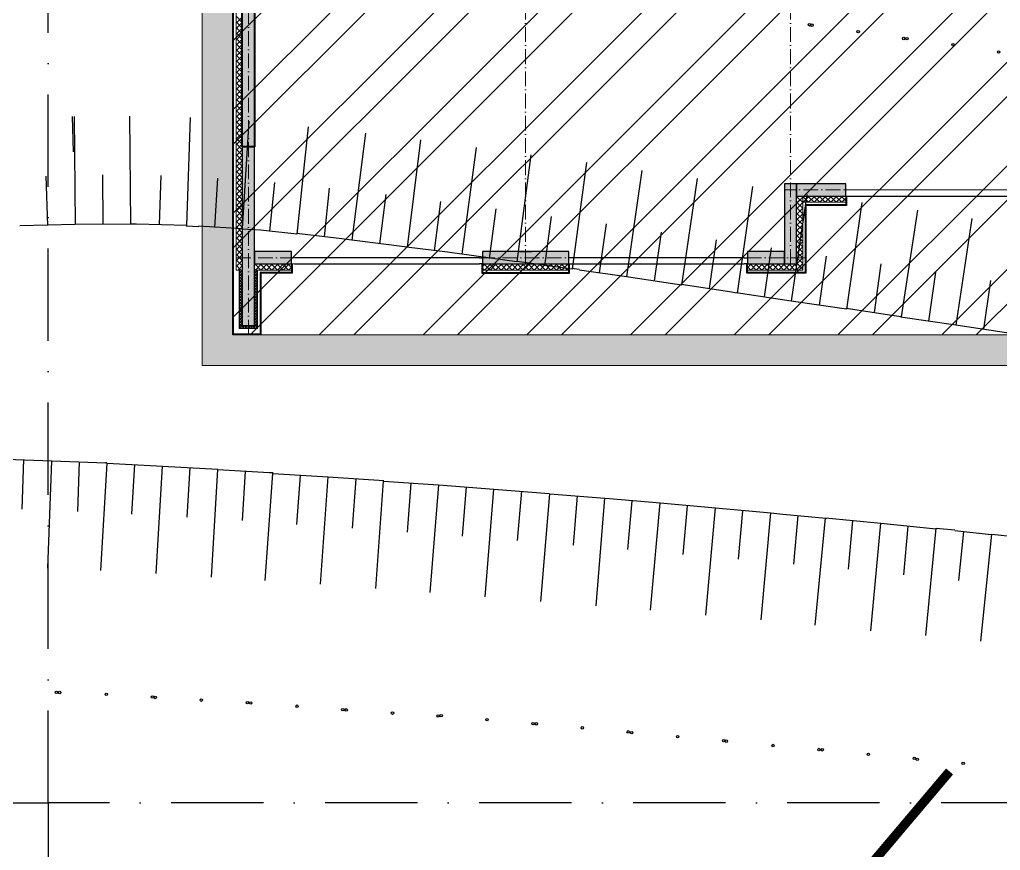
# Model space of a CAD drawing. Header units: millimetres. Extents: x 1353783 to 6492029790, y -7276956 to -512500.
# Drawn here: x 9971870 to 9975054, y -2828656 to -2825958 of the extents above; entities that cross this region are included whole.
import ezdxf

# ---------------------------------------------------------------- set-up
doc = ezdxf.new("R2010")
doc.units = ezdxf.units.MM
for name, pattern in [('( Dashed )', [0.75, 0.5, -0.25]), ('482 Границы районов', [5, 3, -1, 0, -1]), ('ACAD_ISO10W100', [18, 12, -3, 0, -3]), ('CONTI', [0]), ('осевая', [50.8, 31.75, -6.35, 6.35, -6.35])]:
    doc.linetypes.add(name, pattern=pattern)
doc.layers.get('0').update_dxf_attribs({"lineweight": 5})
for name, color, linetype, lineweight in [('!A-DIAFRAGM типовой', 142, 'Continuous', 0), ('7земля', 7, 'Continuous', 30), ('DIAFRAGM', 46, 'Continuous', 30), ('Hatch', 254, 'Continuous', 5), ('INSULATION', 81, 'Continuous', 5), ('Ар-окна', 5, 'Continuous', 9), ('ГП-Граница учасика ИЖС', 3, 'Continuous', 5), ('ГП-Тратуар', 3, 'Continuous', 5), ('оси', 231, 'осевая', 9)]:
    doc.layers.add(name, color=color, linetype=linetype, lineweight=lineweight)
for name, color, linetype in [('GOR_BUNKNOWN', 212, 'CONTI'), ('SIT_LРЕЛЬЕФ', 7, 'CONTI'), ('Заливка', 7, 'Continuous'), ('РЕЛЬЕФ', 7, 'CONTI')]:
    doc.layers.add(name, color=color, linetype=linetype)

# ---------------------------------------------------------------- blocks, each defined once
blk = doc.blocks.new('амвамвам')
at = {"lineweight": 30, "ltscale": 100, "true_color": 0x939598}
h = blk.add_hatch(color=252, dxfattribs=at)
h.dxf.hatch_style = 1
h.paths.add_polyline_path([(9832780, -3525392), (9832780, -3524892), (9837130, -3524892), (9837130, -3525392)], flags=17)
h.paths.add_polyline_path([(9829980, -3525392), (9829980, -3524892), (9818530, -3524892), (9818530, -3539792), (9844030, -3539792), (9844530, -3539792), (9844530, -3522392), (9844030, -3522392), (9844030, -3539292), (9819030, -3539292), (9819030, -3525392)])
at = {"color": 251, "lineweight": 15, "ltscale": 100, "true_color": 0x636466}
blk.add_lwpolyline([(9829980, -3525392), (9829980, -3524892), (9818530, -3524892), (9818530, -3539792), (9844030, -3539792), (9844530, -3539792), (9844530, -3522392), (9844030, -3522392), (9844030, -3539292), (9819030, -3539292), (9819030, -3525392)], close=True, dxfattribs=at)
blk = doc.blocks.new('ТИП-3')
at = {"layer": '!A-DIAFRAGM типовой', "lineweight": 0, "ltscale": 100, "true_color": 0x000000}
h = blk.add_hatch(color=18, dxfattribs=at)
h.dxf.hatch_style = 1
h.paths.add_polyline_path([(10387614, -2871481), (10387814, -2871481), (10387814, -2868581), (10387614, -2868581)])
h = blk.add_hatch(color=18, dxfattribs=at)
h.dxf.hatch_style = 1
h.paths.add_polyline_path([(10378814, -2870881), (10379014, -2870881), (10379014, -2869581), (10378814, -2869581)])
h = blk.add_hatch(color=18, dxfattribs=at)
h.dxf.hatch_style = 1
h.paths.add_polyline_path([(10379014, -2869581), (10379014, -2869781), (10379614, -2869781), (10379614, -2869581)])
h = blk.add_hatch(color=18, dxfattribs=at)
h.dxf.hatch_style = 1
h.paths.add_polyline_path([(10382514, -2869581), (10382514, -2869781), (10383914, -2869781), (10383914, -2869581)])
h = blk.add_hatch(color=18, dxfattribs=at)
h.dxf.hatch_style = 1
h.paths.add_polyline_path([(10387014, -2869581), (10387014, -2869781), (10387614, -2869781), (10387614, -2869581)])
h = blk.add_hatch(color=18, dxfattribs=at)
h.dxf.hatch_style = 1
h.paths.add_polyline_path([(10378014, -2870681), (10378014, -2870881), (10378814, -2870881), (10378814, -2870681)])
at = {"layer": 'Hatch', "lineweight": 40, "ltscale": 0.5, "true_color": 0x000000}
blk.add_hatch(color=18, dxfattribs=at).paths.add_polyline_path([(10387814, -2874781), (10387614, -2874781), (10387614, -2871481), (10387814, -2871481)])
at = {"layer": '7земля', "color": 18, "linetype": '( Dashed )', "lineweight": 20, "ltscale": 700, "true_color": 0x000000}
blk.add_line((10363414, -2868431), (10387514, -2868431), dxfattribs=at)
at = {"layer": '7земля', "color": 18, "lineweight": 30, "ltscale": 100, "true_color": 0x000000}
for p, q in [((10387514, -2869431), (10387514, -2868431)), ((10387514, -2868431), (10387964, -2868431)), ((10387524, -2869441), (10387524, -2868441)), ((10387524, -2868441), (10387954, -2868441)), ((10387954, -2868441), (10387954, -2882321)), ((10387964, -2868431), (10387964, -2882331)), ((10378664, -2870531), (10378664, -2869431)), ((10378664, -2869431), (10379624, -2869431)), ((10378674, -2870541), (10378674, -2869441)), ((10378674, -2869441), (10379614, -2869441)), ((10379614, -2869441), (10379614, -2869581)), ((10379624, -2869431), (10379624, -2869581)), ((10383924, -2869431), (10382504, -2869431)), ((10382504, -2869431), (10382504, -2869581)), ((10383914, -2869441), (10382514, -2869441)), ((10382514, -2869441), (10382514, -2869581)), ((10383914, -2869581), (10383914, -2869441)), ((10383924, -2869581), (10383924, -2869431)), ((10387004, -2869581), (10387004, -2869431)), ((10387004, -2869431), (10387514, -2869431)), ((10387014, -2869581), (10387014, -2869441)), ((10387014, -2869441), (10387524, -2869441)), ((10379614, -2869581), (10379664, -2869581)), ((10382464, -2869581), (10379664, -2869581)), ((10382514, -2869581), (10382464, -2869581)), ((10383914, -2869581), (10383964, -2869581)), ((10386964, -2869581), (10383964, -2869581)), ((10379664, -2869681), (10379614, -2869681)), ((10379664, -2869681), (10382464, -2869681)), ((10382464, -2869681), (10382514, -2869681)), ((10383964, -2869681), (10383914, -2869681)), ((10383964, -2869681), (10386964, -2869681)), ((10378004, -2870681), (10378004, -2870531)), ((10378004, -2870531), (10378664, -2870531)), ((10378014, -2870681), (10378014, -2870541)), ((10378014, -2870541), (10378674, -2870541)), ((10377964, -2870681), (10375164, -2870681)), ((10378014, -2870681), (10377964, -2870681))]:
    blk.add_line(p, q, dxfattribs=at)
at = {"layer": 'DIAFRAGM', "color": 18, "ltscale": 0.5, "true_color": 0x000000}
for p, q in [((10387814, -2868581), (10387614, -2868581)), ((10387614, -2868581), (10387614, -2871481)), ((10387814, -2871481), (10387814, -2868581)), ((10379014, -2869581), (10378814, -2869581)), ((10378814, -2869581), (10378814, -2870881)), ((10379014, -2870881), (10379014, -2869581)), ((10379014, -2869581), (10379014, -2869781)), ((10379614, -2869581), (10379014, -2869581)), ((10379614, -2869781), (10379614, -2869581)), ((10382514, -2869581), (10382514, -2869781)), ((10383914, -2869581), (10382514, -2869581)), ((10383914, -2869781), (10383914, -2869581)), ((10387014, -2869581), (10387014, -2869781)), ((10387614, -2869581), (10387014, -2869581)), ((10387614, -2869781), (10387614, -2869581)), ((10379014, -2869781), (10379614, -2869781)), ((10382514, -2869781), (10383914, -2869781)), ((10383314, -2869781), (10383114, -2869781)), ((10387014, -2869781), (10387614, -2869781)), ((10378014, -2870681), (10378014, -2870881)), ((10378814, -2870681), (10378014, -2870681)), ((10378814, -2870881), (10378814, -2870681)), ((10378014, -2870881), (10378814, -2870881)), ((10378814, -2870881), (10379014, -2870881)), ((10387614, -2871481), (10387814, -2871481))]:
    blk.add_line(p, q, dxfattribs=at)
at = {"layer": 'Hatch', "color": 18, "lineweight": 40, "ltscale": 0.5, "true_color": 0x000000}
for p, q in [((10387614, -2874781), (10387614, -2871481)), ((10387614, -2871481), (10387814, -2871481)), ((10387814, -2871481), (10387814, -2874781)), ((10387614, -2873541), (10387614, -2873441))]:
    blk.add_line(p, q, dxfattribs=at)
at = {"layer": 'INSULATION', "color": 18, "linetype": 'Continuous', "ltscale": 0.5, "true_color": 0x000000}
for p, q in [((10387564, -2868563), (10387596, -2868531)), ((10387591, -2868581), (10387641, -2868531)), ((10387596, -2868531), (10387646, -2868581)), ((10387636, -2868581), (10387686, -2868531)), ((10387641, -2868531), (10387691, -2868581)), ((10387681, -2868581), (10387731, -2868531)), ((10387686, -2868531), (10387736, -2868581)), ((10387726, -2868581), (10387776, -2868531)), ((10387731, -2868531), (10387781, -2868581)), ((10387771, -2868581), (10387821, -2868531)), ((10387776, -2868531), (10387826, -2868581)), ((10387816, -2868581), (10387864, -2868532)), ((10387821, -2868531), (10387864, -2868574)), ((10387564, -2868544), (10387601, -2868581)), ((10387601, -2868581), (10387564, -2868618)), ((10387564, -2868608), (10387614, -2868658)), ((10387614, -2868613), (10387564, -2868663)), ((10387564, -2868653), (10387614, -2868703)), ((10387614, -2868658), (10387564, -2868708)), ((10387582, -2868581), (10387614, -2868613)), ((10387851, -2868581), (10387814, -2868618)), ((10387814, -2868608), (10387864, -2868658)), ((10387864, -2868613), (10387814, -2868663)), ((10387814, -2868653), (10387864, -2868703)), ((10387864, -2868658), (10387814, -2868708)), ((10387832, -2868581), (10387864, -2868613)), ((10387861, -2868581), (10387864, -2868577)), ((10387564, -2868698), (10387614, -2868748)), ((10387614, -2868703), (10387564, -2868753)), ((10387564, -2868742), (10387614, -2868792)), ((10387614, -2868748), (10387564, -2868798)), ((10387564, -2868787), (10387614, -2868837)), ((10387614, -2868792), (10387564, -2868842)), ((10387564, -2868832), (10387614, -2868882)), ((10387614, -2868837), (10387564, -2868887)), ((10387814, -2868698), (10387864, -2868748)), ((10387864, -2868703), (10387814, -2868753)), ((10387814, -2868742), (10387864, -2868792)), ((10387864, -2868748), (10387814, -2868798)), ((10387814, -2868787), (10387864, -2868837)), ((10387864, -2868792), (10387814, -2868842)), ((10387814, -2868832), (10387864, -2868882)), ((10387864, -2868837), (10387814, -2868887)), ((10387564, -2868877), (10387614, -2868927)), ((10387614, -2868882), (10387564, -2868932)), ((10387564, -2868922), (10387614, -2868972)), ((10387614, -2868927), (10387564, -2868977)), ((10387564, -2868967), (10387614, -2869017)), ((10387614, -2868972), (10387564, -2869022)), ((10387814, -2868877), (10387864, -2868927)), ((10387864, -2868882), (10387814, -2868932)), ((10387814, -2868922), (10387864, -2868972)), ((10387864, -2868927), (10387814, -2868977)), ((10387814, -2868967), (10387864, -2869017)), ((10387864, -2868972), (10387814, -2869022)), ((10387564, -2869012), (10387614, -2869062)), ((10387614, -2869017), (10387564, -2869067)), ((10387564, -2869057), (10387614, -2869107)), ((10387614, -2869062), (10387564, -2869112)), ((10387564, -2869102), (10387614, -2869152)), ((10387614, -2869107), (10387564, -2869157)), ((10387564, -2869147), (10387614, -2869197)), ((10387614, -2869152), (10387564, -2869202)), ((10387814, -2869012), (10387864, -2869062)), ((10387864, -2869017), (10387814, -2869067)), ((10387814, -2869057), (10387864, -2869107)), ((10387864, -2869062), (10387814, -2869112)), ((10387814, -2869102), (10387864, -2869152)), ((10387864, -2869107), (10387814, -2869157)), ((10387814, -2869147), (10387864, -2869197)), ((10387864, -2869152), (10387814, -2869202)), ((10387564, -2869191), (10387614, -2869241)), ((10387614, -2869197), (10387564, -2869247)), ((10387564, -2869236), (10387614, -2869286)), ((10387614, -2869241), (10387564, -2869291)), ((10387564, -2869281), (10387614, -2869331)), ((10387614, -2869286), (10387564, -2869336)), ((10387564, -2869326), (10387614, -2869376)), ((10387814, -2869191), (10387864, -2869241)), ((10387864, -2869197), (10387814, -2869247)), ((10387814, -2869236), (10387864, -2869286)), ((10387864, -2869241), (10387814, -2869291)), ((10387814, -2869281), (10387864, -2869331)), ((10387864, -2869286), (10387814, -2869336)), ((10387814, -2869326), (10387864, -2869376)), ((10378714, -2869497), (10378731, -2869481)), ((10378714, -2869587), (10378814, -2869487)), ((10378814, -2869508), (10378788, -2869481)), ((10378814, -2869509), (10378842, -2869481)), ((10378832, -2869581), (10378932, -2869481)), ((10378842, -2869481), (10378942, -2869581)), ((10378922, -2869581), (10379022, -2869481)), ((10378932, -2869481), (10379032, -2869581)), ((10379011, -2869581), (10379111, -2869481)), ((10379022, -2869481), (10379122, -2869581)), ((10379101, -2869581), (10379201, -2869481)), ((10379111, -2869481), (10379211, -2869581)), ((10379191, -2869581), (10379291, -2869481)), ((10379201, -2869481), (10379301, -2869581)), ((10379281, -2869581), (10379381, -2869481)), ((10379291, -2869481), (10379391, -2869581)), ((10379371, -2869581), (10379471, -2869481)), ((10379381, -2869481), (10379481, -2869581)), ((10379460, -2869581), (10379560, -2869481)), ((10379471, -2869481), (10379571, -2869581)), ((10379560, -2869481), (10379614, -2869535)), ((10382514, -2869500), (10382534, -2869481)), ((10382524, -2869581), (10382624, -2869481)), ((10382534, -2869481), (10382634, -2869581)), ((10382613, -2869581), (10382713, -2869481)), ((10382624, -2869481), (10382724, -2869581)), ((10382703, -2869581), (10382803, -2869481)), ((10382713, -2869481), (10382813, -2869581)), ((10382793, -2869581), (10382893, -2869481)), ((10382803, -2869481), (10382903, -2869581)), ((10382883, -2869581), (10382983, -2869481)), ((10382893, -2869481), (10382993, -2869581)), ((10382973, -2869581), (10383073, -2869481)), ((10382983, -2869481), (10383083, -2869581)), ((10383062, -2869581), (10383162, -2869481)), ((10383073, -2869481), (10383173, -2869581)), ((10383152, -2869581), (10383252, -2869481)), ((10383162, -2869481), (10383262, -2869581)), ((10383242, -2869581), (10383342, -2869481)), ((10383252, -2869481), (10383352, -2869581)), ((10383332, -2869581), (10383432, -2869481)), ((10383342, -2869481), (10383442, -2869581)), ((10383422, -2869581), (10383522, -2869481)), ((10383432, -2869481), (10383532, -2869581)), ((10383511, -2869581), (10383611, -2869481)), ((10383522, -2869481), (10383622, -2869581)), ((10383601, -2869581), (10383701, -2869481)), ((10383611, -2869481), (10383711, -2869581)), ((10383691, -2869581), (10383791, -2869481)), ((10383701, -2869481), (10383801, -2869581)), ((10383781, -2869581), (10383881, -2869481)), ((10383791, -2869481), (10383891, -2869581)), ((10383881, -2869481), (10383914, -2869514)), ((10387014, -2869529), (10387062, -2869481)), ((10387052, -2869581), (10387152, -2869481)), ((10387062, -2869481), (10387162, -2869581)), ((10387142, -2869581), (10387242, -2869481)), ((10387152, -2869481), (10387252, -2869581)), ((10387232, -2869581), (10387332, -2869481)), ((10387242, -2869481), (10387342, -2869581)), ((10387322, -2869581), (10387422, -2869481)), ((10387332, -2869481), (10387432, -2869581)), ((10387411, -2869581), (10387511, -2869481)), ((10387422, -2869481), (10387522, -2869581)), ((10387501, -2869581), (10387601, -2869481)), ((10387511, -2869481), (10387611, -2869581)), ((10387614, -2869331), (10387564, -2869381)), ((10387564, -2869371), (10387614, -2869421)), ((10387614, -2869376), (10387564, -2869426)), ((10387564, -2869416), (10387614, -2869466)), ((10387614, -2869421), (10387564, -2869471)), ((10387564, -2869461), (10387584, -2869481)), ((10387614, -2869466), (10387599, -2869481)), ((10387601, -2869481), (10387614, -2869494)), ((10387864, -2869331), (10387814, -2869381)), ((10387814, -2869371), (10387864, -2869421)), ((10387864, -2869376), (10387814, -2869426)), ((10387814, -2869416), (10387864, -2869466)), ((10387864, -2869421), (10387814, -2869471)), ((10387814, -2869461), (10387834, -2869481)), ((10387814, -2869548), (10387882, -2869481)), ((10387914, -2869559), (10387837, -2869481)), ((10387864, -2869466), (10387849, -2869481)), ((10378814, -2869597), (10378714, -2869497)), ((10378714, -2869677), (10378814, -2869577)), ((10378814, -2869687), (10378714, -2869587)), ((10378814, -2869543), (10378852, -2869581)), ((10379550, -2869581), (10379614, -2869517)), ((10382514, -2869551), (10382544, -2869581)), ((10383871, -2869581), (10383914, -2869537)), ((10387014, -2869523), (10387073, -2869581)), ((10387591, -2869581), (10387614, -2869558)), ((10387814, -2869638), (10387914, -2869538)), ((10387914, -2869648), (10387814, -2869548)), ((10387814, -2869728), (10387914, -2869628)), ((10387914, -2869738), (10387814, -2869638)), ((10378714, -2869767), (10378814, -2869667)), ((10378814, -2869777), (10378714, -2869677)), ((10378714, -2869857), (10378814, -2869757)), ((10378814, -2869867), (10378714, -2869767)), ((10387814, -2869818), (10387914, -2869718)), ((10387914, -2869828), (10387814, -2869728)), ((10378714, -2869946), (10378814, -2869846)), ((10378814, -2869957), (10378714, -2869857)), ((10378714, -2870036), (10378814, -2869936)), ((10378814, -2870046), (10378714, -2869946)), ((10387814, -2869908), (10387914, -2869808)), ((10387914, -2869918), (10387814, -2869818)), ((10387814, -2869997), (10387914, -2869897)), ((10387914, -2870008), (10387814, -2869908)), ((10378714, -2870126), (10378814, -2870026)), ((10378814, -2870136), (10378714, -2870036)), ((10378714, -2870216), (10378814, -2870116)), ((10387814, -2870087), (10387914, -2869987)), ((10387914, -2870097), (10387814, -2869997)), ((10387814, -2870177), (10387914, -2870077)), ((10387914, -2870187), (10387814, -2870087)), ((10378814, -2870226), (10378714, -2870126)), ((10378714, -2870306), (10378814, -2870206)), ((10378814, -2870316), (10378714, -2870216)), ((10387814, -2870267), (10387914, -2870167)), ((10387914, -2870277), (10387814, -2870177)), ((10387814, -2870357), (10387914, -2870257)), ((10387914, -2870367), (10387814, -2870267)), ((10378714, -2870395), (10378814, -2870295)), ((10378814, -2870406), (10378714, -2870306)), ((10378714, -2870485), (10378814, -2870385)), ((10378814, -2870495), (10378714, -2870395)), ((10387814, -2870446), (10387914, -2870346)), ((10387914, -2870457), (10387814, -2870357)), ((10387814, -2870536), (10387914, -2870436)), ((10378014, -2870647), (10378081, -2870581)), ((10378071, -2870681), (10378171, -2870581)), ((10378081, -2870581), (10378181, -2870681)), ((10378160, -2870681), (10378260, -2870581)), ((10378171, -2870581), (10378271, -2870681)), ((10378250, -2870681), (10378350, -2870581)), ((10378260, -2870581), (10378360, -2870681)), ((10378340, -2870681), (10378440, -2870581)), ((10378350, -2870581), (10378450, -2870681)), ((10378430, -2870681), (10378530, -2870581)), ((10378440, -2870581), (10378540, -2870681)), ((10378520, -2870681), (10378620, -2870581)), ((10378530, -2870581), (10378630, -2870681)), ((10378609, -2870681), (10378709, -2870581)), ((10378620, -2870581), (10378714, -2870676)), ((10378709, -2870581), (10378714, -2870586)), ((10378714, -2870575), (10378814, -2870475)), ((10378814, -2870585), (10378714, -2870485)), ((10378714, -2870665), (10378814, -2870565)), ((10378814, -2870675), (10378714, -2870575)), ((10387914, -2870546), (10387814, -2870446)), ((10387814, -2870626), (10387914, -2870526)), ((10387914, -2870636), (10387814, -2870536)), ((10378014, -2870604), (10378091, -2870681)), ((10378699, -2870681), (10378714, -2870666)), ((10378730, -2870681), (10378714, -2870665)), ((10378788, -2870681), (10378814, -2870655)), ((10387814, -2870716), (10387914, -2870616)), ((10387914, -2870726), (10387814, -2870626)), ((10387814, -2870806), (10387914, -2870706)), ((10387914, -2870816), (10387814, -2870716)), ((10387814, -2870895), (10387914, -2870795)), ((10387914, -2870906), (10387814, -2870806)), ((10387814, -2870985), (10387914, -2870885)), ((10387914, -2870995), (10387814, -2870895)), ((10387814, -2871075), (10387914, -2870975)), ((10387914, -2871085), (10387814, -2870985)), ((10387814, -2871165), (10387914, -2871065)), ((10387914, -2871175), (10387814, -2871075)), ((10387814, -2871255), (10387914, -2871155)), ((10387914, -2871265), (10387814, -2871165)), ((10387814, -2871344), (10387914, -2871244)), ((10387914, -2871355), (10387814, -2871255)), ((10387814, -2871434), (10387914, -2871334)), ((10387914, -2871444), (10387814, -2871344)), ((10387814, -2871524), (10387914, -2871424)), ((10387914, -2871534), (10387814, -2871434)), ((10387814, -2871614), (10387914, -2871514)), ((10387914, -2871624), (10387814, -2871524)), ((10387814, -2871704), (10387914, -2871604)), ((10387914, -2871714), (10387814, -2871614)), ((10387814, -2871793), (10387914, -2871693)), ((10387914, -2871804), (10387814, -2871704)), ((10387814, -2871883), (10387914, -2871783)), ((10387914, -2871893), (10387814, -2871793)), ((10387814, -2871973), (10387914, -2871873)), ((10387914, -2871983), (10387814, -2871883)), ((10387814, -2872063), (10387914, -2871963)), ((10387914, -2872073), (10387814, -2871973)), ((10387814, -2872153), (10387914, -2872053)), ((10387914, -2872163), (10387814, -2872063)), ((10387814, -2872242), (10387914, -2872142)), ((10387914, -2872253), (10387814, -2872153)), ((10387814, -2872332), (10387914, -2872232)), ((10387914, -2872342), (10387814, -2872242)), ((10387814, -2872422), (10387914, -2872322)), ((10387914, -2872432), (10387814, -2872332)), ((10387814, -2872512), (10387914, -2872412)), ((10387914, -2872522), (10387814, -2872422)), ((10387814, -2872602), (10387914, -2872502)), ((10387914, -2872612), (10387814, -2872512)), ((10387814, -2872691), (10387914, -2872591)), ((10387914, -2872702), (10387814, -2872602)), ((10387814, -2872781), (10387914, -2872681)), ((10387914, -2872791), (10387814, -2872691)), ((10387814, -2872871), (10387914, -2872771)), ((10387914, -2872881), (10387814, -2872781)), ((10387814, -2872961), (10387914, -2872861)), ((10387914, -2872971), (10387814, -2872871)), ((10387814, -2873051), (10387914, -2872951)), ((10387914, -2873061), (10387814, -2872961)), ((10387814, -2873140), (10387914, -2873040)), ((10387914, -2873151), (10387814, -2873051)), ((10387814, -2873230), (10387914, -2873130)), ((10387914, -2873240), (10387814, -2873140)), ((10387814, -2873320), (10387914, -2873220)), ((10387914, -2873330), (10387814, -2873230)), ((10387814, -2873410), (10387914, -2873310)), ((10387914, -2873420), (10387814, -2873320)), ((10387814, -2873500), (10387914, -2873400)), ((10387914, -2873510), (10387814, -2873410)), ((10387814, -2873589), (10387914, -2873489)), ((10387914, -2873600), (10387814, -2873500))]:
    blk.add_line(p, q, dxfattribs=at)
at = {"layer": 'INSULATION', "color": 18, "ltscale": 0.5, "true_color": 0x000000}
for p, q in [((10387564, -2868581), (10387564, -2868531)), ((10387564, -2868531), (10387864, -2868531)), ((10387864, -2868531), (10387864, -2868581)), ((10387564, -2869481), (10387564, -2868581)), ((10387564, -2868581), (10387614, -2868581)), ((10387864, -2868581), (10387564, -2868581)), ((10387614, -2868581), (10387614, -2869481)), ((10387814, -2869481), (10387814, -2868581)), ((10387814, -2868581), (10387864, -2868581)), ((10387864, -2868581), (10387864, -2869481)), ((10378714, -2869481), (10378814, -2869481)), ((10378714, -2870681), (10378714, -2869481)), ((10378814, -2869581), (10378814, -2869481)), ((10378814, -2869481), (10379614, -2869481)), ((10378814, -2869481), (10378814, -2870681)), ((10379614, -2869481), (10379614, -2869581)), ((10382514, -2869581), (10382514, -2869481)), ((10382514, -2869481), (10383914, -2869481)), ((10383914, -2869481), (10383914, -2869581)), ((10387014, -2869581), (10387014, -2869481)), ((10387014, -2869481), (10387614, -2869481)), ((10387614, -2869481), (10387564, -2869481)), ((10387614, -2869481), (10387614, -2869581)), ((10387814, -2869481), (10387914, -2869481)), ((10387814, -2880781), (10387814, -2869481)), ((10387864, -2869481), (10387814, -2869481)), ((10387914, -2869481), (10387914, -2880781)), ((10379614, -2869581), (10378814, -2869581)), ((10383914, -2869581), (10382514, -2869581)), ((10387614, -2869581), (10387014, -2869581)), ((10378014, -2870681), (10378014, -2870581)), ((10378014, -2870581), (10378714, -2870581)), ((10378714, -2870581), (10378714, -2870681)), ((10378714, -2870681), (10378014, -2870681)), ((10378814, -2870681), (10378714, -2870681))]:
    blk.add_line(p, q, dxfattribs=at)
at = {"layer": 'Ар-окна', "color": 18, "lineweight": 5, "true_color": 0x000000}
for p, q in [((10379614, -2869681), (10379614, -2869581)), ((10382514, -2869681), (10382514, -2869581)), ((10383914, -2869681), (10383914, -2869581)), ((10387014, -2869581), (10386964, -2869581)), ((10387014, -2869681), (10387014, -2869581)), ((10386964, -2869681), (10387014, -2869681)), ((10378014, -2870781), (10378014, -2870681)), ((10375164, -2870781), (10377964, -2870781)), ((10377964, -2870781), (10378014, -2870781))]:
    blk.add_line(p, q, dxfattribs=at)
at = {"layer": 'оси', "color": 251, "linetype": 'ACAD_ISO10W100', "lineweight": 13, "ltscale": 20, "true_color": 0x636466}
for p, q in [((10387714, -2868431), (10387714, -2883281)), ((10378914, -2869581), (10378914, -2882331)), ((10383214, -2869581), (10383214, -2882331)), ((10378664, -2869681), (10387964, -2869681)), ((10362964, -2870781), (10379014, -2870781))]:
    blk.add_line(p, q, dxfattribs=at)
blk = doc.blocks.new('оо')
at = {"layer": 'GOR_BUNKNOWN', "color": 9, "true_color": 0xc7c8ca, "const_width": 0.15}
blk.add_lwpolyline([(222807.803, -3431701.949), (222806.293, -3431702.892), (222805.913, -3431703.132), (222805.483, -3431703.392), (222804.983, -3431703.662), (222804.423, -3431703.952), (222803.803, -3431704.242), (222803.123, -3431704.532), (222802.363, -3431704.812), (222801.553, -3431705.072), (222800.663, -3431705.312)], dxfattribs=at)
at = {"layer": 'SIT_LРЕЛЬЕФ', "color": 9, "true_color": 0xc7c8ca}
for p, q in [((222797.523, -3431687.482), (222797.003, -3431689.152)), ((222797.493, -3431687.472), (222797.333, -3431688.022)), ((222798.383, -3431687.752), (222797.863, -3431689.422)), ((222799.313, -3431688.072), (222798.723, -3431689.722)), ((222796.793, -3431688.262), (222796.573, -3431689.032)), ((222800.203, -3431688.422), (222799.563, -3431690.052)), ((222797.673, -3431688.522), (222797.433, -3431689.292)), ((222797.003, -3431689.152), (222796.143, -3431688.902)), ((222798.573, -3431688.822), (222798.303, -3431689.572)), ((222801.093, -3431688.802), (222800.383, -3431690.402)), ((222797.863, -3431689.422), (222797.003, -3431689.152)), ((222799.433, -3431689.142), (222799.143, -3431689.892)), ((222801.943, -3431689.182), (222801.203, -3431690.772)), ((222797.953, -3431689.452), (222797.863, -3431689.422)), ((222798.723, -3431689.722), (222797.953, -3431689.452)), ((222800.293, -3431689.492), (222799.973, -3431690.222)), ((222802.763, -3431689.562), (222802.023, -3431691.152)), ((222798.903, -3431689.802), (222798.713, -3431689.732)), ((222799.563, -3431690.052), (222798.903, -3431689.792)), ((222801.113, -3431689.852), (222800.793, -3431690.582)), ((222799.843, -3431690.162), (222799.553, -3431690.052)), ((222803.583, -3431689.952), (222802.833, -3431691.532)), ((222800.383, -3431690.402), (222799.843, -3431690.162)), ((222801.953, -3431690.232), (222801.613, -3431690.962)), ((222804.393, -3431690.342), (222803.643, -3431691.922)), ((222801.013, -3431690.682), (222800.383, -3431690.392)), ((222801.203, -3431690.772), (222801.013, -3431690.682)), ((222802.763, -3431690.612), (222802.423, -3431691.342)), ((222802.023, -3431691.152), (222801.203, -3431690.772)), ((222805.213, -3431690.732), (222804.463, -3431692.312)), ((222803.583, -3431691.002), (222803.233, -3431691.732)), ((222802.623, -3431691.432), (222802.013, -3431691.152)), ((222806.033, -3431691.132), (222805.263, -3431692.702)), ((222802.833, -3431691.532), (222802.623, -3431691.432)), ((222804.403, -3431691.392), (222804.053, -3431692.122)), ((222803.643, -3431691.922), (222802.833, -3431691.532)), ((222806.843, -3431691.532), (222806.073, -3431693.102)), ((222805.213, -3431691.782), (222804.863, -3431692.502)), ((222804.463, -3431692.312), (222803.653, -3431691.922)), ((222807.663, -3431691.932), (222806.893, -3431693.502)), ((222806.023, -3431692.182), (222805.673, -3431692.902)), ((222794.623, -3431692.382), (222795.473, -3431692.692)), ((222804.573, -3431692.352), (222804.463, -3431692.302)), ((222805.263, -3431692.702), (222804.573, -3431692.362)), ((222808.463, -3431692.322), (222807.693, -3431693.892)), ((222794.773, -3431693.292), (222795.043, -3431692.532)), ((222806.833, -3431692.572), (222806.483, -3431693.292)), ((222794.873, -3431694.332), (222795.473, -3431692.692)), ((222795.473, -3431692.692), (222796.293, -3431692.992)), ((222806.073, -3431693.102), (222805.263, -3431692.702)), ((222809.273, -3431692.722), (222808.503, -3431694.292)), ((222795.623, -3431693.602), (222795.893, -3431692.842)), ((222795.683, -3431694.632), (222796.313, -3431693.002)), ((222796.293, -3431692.982), (222796.313, -3431692.992)), ((222796.313, -3431693.002), (222797.153, -3431693.322)), ((222806.783, -3431693.442), (222806.073, -3431693.092)), ((222807.643, -3431692.972), (222807.293, -3431693.692)), ((222796.443, -3431693.912), (222796.733, -3431693.162)), ((222810.093, -3431693.112), (222809.313, -3431694.682)), ((222796.523, -3431694.952), (222797.153, -3431693.322)), ((222797.153, -3431693.322), (222797.993, -3431693.642)), ((222808.453, -3431693.372), (222808.103, -3431694.092)), ((222797.283, -3431694.232), (222797.573, -3431693.482)), ((222806.893, -3431693.502), (222806.783, -3431693.442)), ((222807.693, -3431693.892), (222806.883, -3431693.492)), ((222810.893, -3431693.512), (222810.113, -3431695.082)), ((222797.363, -3431695.282), (222797.993, -3431693.652)), ((222797.993, -3431693.652), (222798.773, -3431693.952)), ((222798.123, -3431694.562), (222798.413, -3431693.812)), ((222809.263, -3431693.762), (222808.913, -3431694.482)), ((222798.173, -3431695.602), (222798.823, -3431693.982)), ((222798.773, -3431693.952), (222798.833, -3431693.972)), ((222798.823, -3431693.982), (222799.663, -3431694.312)), ((222808.503, -3431694.292), (222807.693, -3431693.892)), ((222798.943, -3431694.892), (222799.243, -3431694.152)), ((222810.063, -3431694.162), (222809.713, -3431694.882)), ((222799.013, -3431695.932), (222799.663, -3431694.312)), ((222799.663, -3431694.312), (222800.503, -3431694.642)), ((222809.173, -3431694.612), (222808.503, -3431694.282)), ((222799.783, -3431695.222), (222800.083, -3431694.482)), ((222799.843, -3431696.272), (222800.493, -3431694.652)), ((222800.493, -3431694.652), (222801.323, -3431694.982)), ((222809.313, -3431694.682), (222809.173, -3431694.612)), ((222810.113, -3431695.082), (222809.303, -3431694.682)), ((222810.873, -3431694.562), (222810.523, -3431695.282)), ((222800.613, -3431695.562), (222800.913, -3431694.822)), ((222800.663, -3431696.602), (222801.333, -3431694.982)), ((222801.333, -3431694.982), (222802.163, -3431695.322)), ((222801.443, -3431695.892), (222801.753, -3431695.152)), ((222810.923, -3431695.482), (222810.113, -3431695.082)), ((222801.493, -3431696.942), (222802.163, -3431695.322)), ((222802.163, -3431695.322), (222802.993, -3431695.662)), ((222802.273, -3431696.232), (222802.583, -3431695.492)), ((222802.333, -3431697.292), (222803.003, -3431695.672)), ((222803.003, -3431695.672), (222803.833, -3431696.012)), ((222803.113, -3431696.582), (222803.423, -3431695.842)), ((222803.163, -3431697.632), (222803.833, -3431696.012)), ((222803.833, -3431696.012), (222803.903, -3431696.042)), ((222803.903, -3431696.042), (222804.663, -3431696.362)), ((222803.933, -3431696.922), (222804.243, -3431696.192)), ((222803.983, -3431697.972), (222804.663, -3431696.362)), ((222804.663, -3431696.362), (222805.493, -3431696.712)), ((222804.763, -3431697.272), (222805.073, -3431696.542)), ((222804.813, -3431698.322), (222805.493, -3431696.712)), ((222805.493, -3431696.712), (222806.323, -3431697.062)), ((222805.593, -3431697.622), (222805.903, -3431696.892)), ((222805.643, -3431698.672), (222806.323, -3431697.062)), ((222806.323, -3431697.062), (222806.503, -3431697.142)), ((222806.503, -3431697.142), (222807.153, -3431697.422)), ((222806.423, -3431697.972), (222806.733, -3431697.242)), ((222806.453, -3431699.022), (222807.143, -3431697.412)), ((222807.143, -3431697.412), (222807.973, -3431697.772)), ((222807.243, -3431698.322), (222807.553, -3431697.592)), ((222807.283, -3431699.382), (222807.973, -3431697.772)), ((222807.973, -3431697.772), (222808.803, -3431698.132)), ((222808.073, -3431698.682), (222808.383, -3431697.952)), ((222808.113, -3431699.732), (222808.803, -3431698.122)), ((222808.803, -3431698.122), (222809.083, -3431698.242)), ((222808.893, -3431699.042), (222809.213, -3431698.312)), ((222809.083, -3431698.252), (222809.623, -3431698.492)), ((222808.933, -3431700.092), (222809.633, -3431698.492)), ((222809.633, -3431698.492), (222810.453, -3431698.852))]:
    blk.add_line(p, q, dxfattribs=at)
for centre in [(222809.343, -3431689.712), (222809.383, -3431689.732), (222810.063, -3431690.062), (222810.733, -3431690.392), (222810.783, -3431690.412), (222811.463, -3431690.732), (222812.133, -3431691.072), (222794.393, -3431696.292), (222794.443, -3431696.312), (222795.153, -3431696.572), (222795.853, -3431696.842), (222795.893, -3431696.862), (222796.593, -3431697.132), (222797.293, -3431697.402), (222797.343, -3431697.422), (222798.043, -3431697.702), (222798.733, -3431697.982), (222798.783, -3431698.002), (222799.483, -3431698.282), (222800.173, -3431698.552), (222800.223, -3431698.562), (222800.913, -3431698.852), (222801.603, -3431699.142), (222801.653, -3431699.162), (222802.343, -3431699.452), (222803.033, -3431699.742), (222803.083, -3431699.772), (222803.773, -3431700.062), (222804.463, -3431700.352), (222804.503, -3431700.372), (222805.203, -3431700.672), (222805.893, -3431700.962), (222805.943, -3431700.982), (222806.633, -3431701.282), (222807.323, -3431701.572), (222807.363, -3431701.602), (222808.053, -3431701.892)]:
    blk.add_circle(centre, 0.02, dxfattribs=at)

msp = doc.modelspace()

# ---------------------------------------------------------------- hatches: boundary and pattern name
at = {"layer": 'Заливка', "lineweight": 5, "ltscale": 100, "true_color": 0xc7ffc7}
h = msp.add_hatch(dxfattribs=at)
h.set_pattern_fill('ANSI32', color=254, scale=25)
h.set_pattern_definition([(45, (298297.6, 0), (-168.379802, 168.379802), []), (45, (298409.85, 0), (-168.379802, 168.379802), [])])
h.paths.add_polyline_path([(9972562.4, -2824201.7), (9977562.4, -2824201.7), (9977562.4, -2826981.7), (9972562.4, -2826981.7)])

# ---------------------------------------------------------------- linework, layer by layer
at = {"layer": 'ГП-Граница учасика ИЖС', "color": 94, "linetype": '482 Границы районов', "lineweight": 30, "ltscale": 100}
for points in [[(9966362.4, -2823601.7), (9965762.4, -2823601.7), (9965762.4, -2828501.7), (9971962.4, -2828501.7), (9971962.4, -2823601.7), (9969172.4, -2823601.7)], [(9977562.4, -2823601.7), (9978162.4, -2823601.7), (9978162.4, -2828501.7), (9971962.4, -2828501.7), (9971962.4, -2823601.7), (9974752.4, -2823601.7)], [(9966362.4, -2832801.7), (9965762.4, -2832801.7), (9965762.4, -2828501.7), (9971962.4, -2828501.7), (9971962.4, -2832801.7), (9969212.4, -2832801.7)], [(9977562.4, -2832801.7), (9978162.4, -2832801.7), (9978162.4, -2828501.7), (9971962.4, -2828501.7), (9971962.4, -2832801.7), (9974712.4, -2832801.7)]]:
    msp.add_lwpolyline(points, dxfattribs=at)
at = {"layer": 'Заливка', "color": 254, "lineweight": 5, "ltscale": 100, "true_color": 0xc7ffc7}
msp.add_lwpolyline([(9972562.4, -2824201.7), (9977562.4, -2824201.7), (9977562.4, -2826981.7), (9972562.4, -2826981.7)], close=True, dxfattribs=at)

# ---------------------------------------------------------------- block references
at = {"color": 1, "lineweight": 30, "xscale": 0.1999999999999998, "yscale": 0.1999999999999998, "zscale": 0.1999999999999998, "rotation": 359.9999889757423}
msp.add_blockref('амвамвам', (8008756.4, -2119122.9), dxfattribs=at)
at = {"layer": 'ГП-Тратуар', "color": 3, "lineweight": 30, "xscale": 0.1999999999999999, "yscale": 0.1999999999999999, "zscale": 0.1999999999999999, "rotation": 179.9999889757269}
msp.add_blockref('ТИП-3', (12050155.1, -3400668.2), dxfattribs=at)
at = {"layer": 'РЕЛЬЕФ', "color": 240, "lineweight": 30, "true_color": 0xed1f24, "xscale": 200.0000000000001, "yscale": 200.0000000000001, "zscale": 200.0000000000001, "rotation": 17.80578495452471}
msp.add_blockref('оо', (-242329121, 637008728.1), dxfattribs=at)

doc.saveas('drawing.dxf')
